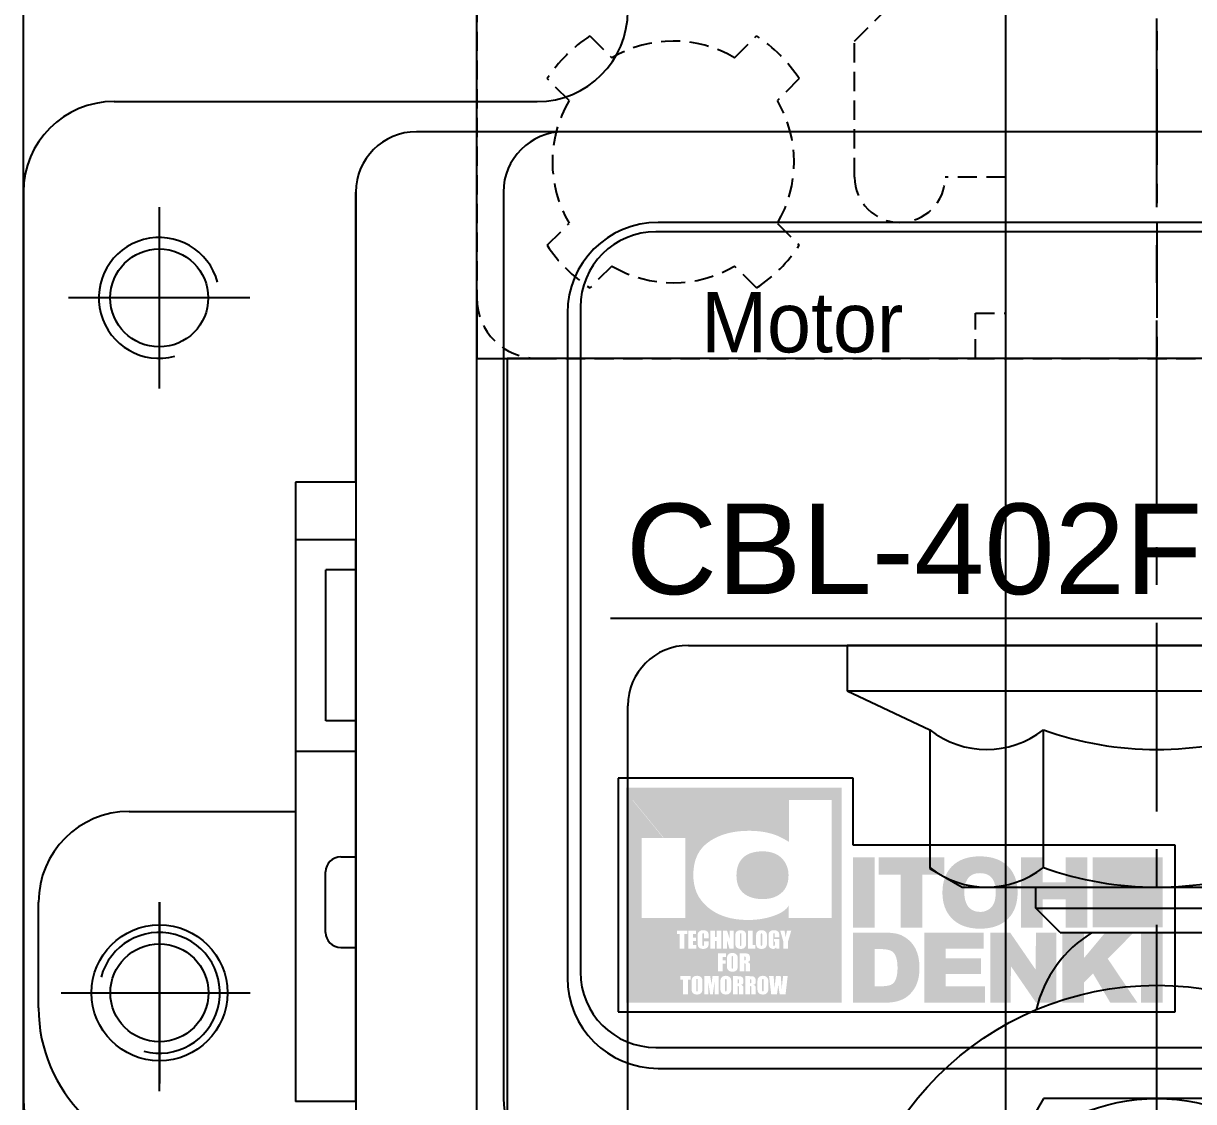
# Model space of a CAD drawing. Header units: inches. Extents: x 0 to 77285, y -118 to 40065.
# Drawn here: x 21055.85 to 21094.57, y 5567.28 to 5602.97 of the extents above; entities that cross this region are included whole.
import ezdxf
from ezdxf.enums import TextEntityAlignment as Align

# ---------------------------------------------------------------- set-up
doc = ezdxf.new("R2010")
doc.units = ezdxf.units.IN
doc.header["$LTSCALE"] = 5
doc.header["$MEASUREMENT"] = 0
doc.linetypes.add('CENTER', pattern=[2, 1.25, -0.25, 0.25, -0.25])
doc.linetypes.add('HIDDEN', pattern=[0.375, 0.25, -0.125])
for name, color, linetype in [('11', 1, 'CENTER'), ('22', 2, 'HIDDEN'), ('44', 4, 'Continuous'), ('99', 181, 'Continuous'), ('A', 8, 'Continuous'), ('T', 3, 'Continuous'), ('Y', 60, 'Continuous')]:
    doc.layers.add(name, color=color, linetype=linetype)
doc.styles.add('SCI', font='')
doc.styles.get('SCI').set_extended_font_data('Gulim')

# ---------------------------------------------------------------- blocks, each defined once
blk = doc.blocks.new('A$C0f4c9c03')
at = {"layer": 'A'}
blk.add_line((3367, -2000), (3367, 0), dxfattribs=at)
blk = doc.blocks.new('A$C9c3b0687E')
h = blk.add_hatch(color=256)
edge = h.paths.add_edge_path(flags=16)
edge.add_spline(control_points=[(17.76, 6.383), (17.76, 6.383), (15.649, 6.383), (15.649, 6.383), (15.649, 6.383), (16.673, 5.127), (16.673, 5.127), (16.673, 5.127), (17.76, 6.383), (17.76, 6.383)], knot_values=[0, 0, 0, 0, 1, 1, 1, 2, 2, 2, 3, 3, 3, 3], degree=3, periodic=0)
edge = h.paths.add_edge_path(flags=16)
edge.add_spline(control_points=[(22.247, 2.476), (22.247, 2.476), (22.247, 6.379), (22.247, 6.379), (22.247, 6.379), (20.825, 6.379), (20.825, 6.379), (20.825, 6.379), (20.825, 4.998), (20.825, 4.998), (20.652, 5.102), (20.498, 5.184), (20.344, 5.238), (20.103, 5.32), (19.821, 5.363), (19.504, 5.363), (18.998, 5.363), (18.578, 5.254), (18.243, 5.042), (17.832, 4.786), (17.664, 4.398), (17.664, 3.902), (17.664, 3.466), (17.806, 3.119), (18.141, 2.835), (18.475, 2.552), (18.921, 2.411), (19.469, 2.411), (19.821, 2.411), (20.138, 2.47), (20.421, 2.585), (20.592, 2.656), (20.755, 2.759), (20.82, 2.89), (20.82, 2.89), (20.82, 2.476), (20.82, 2.476), (20.82, 2.476), (22.247, 2.476), (22.247, 2.476)], knot_values=[0, 0, 0, 0, 1, 1, 1, 2, 2, 2, 3, 3, 3, 4, 4, 4, 5, 5, 5, 6, 6, 6, 7, 7, 7, 8, 8, 8, 9, 9, 9, 10, 10, 10, 11, 11, 11, 12, 12, 12, 13, 13, 13, 13], degree=3, periodic=0)
edge = h.paths.add_edge_path(flags=16)
edge.add_spline(control_points=[(20.592, 4.454), (20.438, 4.606), (20.232, 4.682), (19.958, 4.682), (19.666, 4.682), (19.452, 4.611), (19.306, 4.47), (19.161, 4.323), (19.092, 4.127), (19.092, 3.882), (19.092, 3.566), (19.212, 3.342), (19.443, 3.217), (19.589, 3.141), (19.761, 3.103), (19.958, 3.103), (20.164, 3.103), (20.344, 3.146), (20.489, 3.239), (20.704, 3.375), (20.815, 3.593), (20.815, 3.892), (20.815, 4.116), (20.738, 4.301), (20.592, 4.454)], knot_values=[0, 0, 0, 0, 1, 1, 1, 2, 2, 2, 3, 3, 3, 4, 4, 4, 5, 5, 5, 6, 6, 6, 7, 7, 7, 8, 8, 8, 8], degree=3, periodic=0)
edge = h.paths.add_edge_path(flags=16)
edge.add_spline(control_points=[(15.957, 2.474), (15.957, 2.474), (17.397, 2.474), (17.397, 2.474), (17.397, 2.474), (17.397, 5.12), (17.397, 5.12), (17.397, 5.12), (15.957, 5.12), (15.957, 5.12), (15.957, 5.12), (15.957, 2.474), (15.957, 2.474)], knot_values=[0, 0, 0, 0, 1, 1, 1, 2, 2, 2, 3, 3, 3, 4, 4, 4, 4], degree=3, periodic=0)
edge = h.paths.add_edge_path(flags=16)
edge.add_spline(control_points=[(20.635, 0.552), (20.616, 0.414), (20.602, 0.272), (20.592, 0.127), (20.592, 0.127), (20.574, 0.355), (20.574, 0.355), (20.564, 0.468), (20.559, 0.534), (20.558, 0.552), (20.558, 0.552), (20.397, 0.552), (20.397, 0.552), (20.375, 0.383), (20.36, 0.246), (20.354, 0.142), (20.354, 0.142), (20.338, 0.344), (20.338, 0.344), (20.338, 0.344), (20.322, 0.552), (20.322, 0.552), (20.322, 0.552), (20.171, 0.552), (20.171, 0.552), (20.171, 0.552), (20.241, -0.045), (20.241, -0.045), (20.241, -0.045), (20.433, -0.045), (20.433, -0.045), (20.455, 0.114), (20.47, 0.218), (20.477, 0.269), (20.491, 0.151), (20.506, 0.047), (20.524, -0.045), (20.524, -0.045), (20.717, -0.045), (20.717, -0.045), (20.717, -0.045), (20.786, 0.552), (20.786, 0.552), (20.786, 0.552), (20.635, 0.552), (20.635, 0.552)], knot_values=[0, 0, 0, 0, 1, 1, 1, 2, 2, 2, 3, 3, 3, 4, 4, 4, 5, 5, 5, 6, 6, 6, 7, 7, 7, 8, 8, 8, 9, 9, 9, 10, 10, 10, 11, 11, 11, 12, 12, 12, 13, 13, 13, 14, 14, 14, 15, 15, 15, 15], degree=3, periodic=0)
edge = h.paths.add_edge_path(flags=16)
edge.add_spline(control_points=[(20.145, 0.304), (20.145, 0.366), (20.144, 0.409), (20.141, 0.433), (20.138, 0.458), (20.129, 0.481), (20.113, 0.501), (20.098, 0.522), (20.077, 0.538), (20.052, 0.548), (20.026, 0.559), (19.997, 0.564), (19.965, 0.564), (19.932, 0.564), (19.902, 0.559), (19.877, 0.548), (19.851, 0.536), (19.831, 0.521), (19.816, 0.5), (19.802, 0.479), (19.793, 0.457), (19.79, 0.432), (19.787, 0.407), (19.786, 0.364), (19.786, 0.304), (19.786, 0.304), (19.786, 0.203), (19.786, 0.203), (19.786, 0.141), (19.787, 0.098), (19.79, 0.074), (19.793, 0.049), (19.802, 0.026), (19.818, 0.006), (19.833, -0.015), (19.854, -0.031), (19.879, -0.041), (19.905, -0.052), (19.933, -0.057), (19.965, -0.057), (19.999, -0.057), (20.029, -0.052), (20.054, -0.041), (20.079, -0.029), (20.099, -0.014), (20.114, 0.007), (20.129, 0.028), (20.138, 0.05), (20.141, 0.075), (20.144, 0.1), (20.145, 0.143), (20.145, 0.203), (20.145, 0.203), (20.145, 0.304), (20.145, 0.304)], knot_values=[0, 0, 0, 0, 1, 1, 1, 2, 2, 2, 3, 3, 3, 4, 4, 4, 5, 5, 5, 6, 6, 6, 7, 7, 7, 8, 8, 8, 9, 9, 9, 10, 10, 10, 11, 11, 11, 12, 12, 12, 13, 13, 13, 14, 14, 14, 15, 15, 15, 16, 16, 16, 17, 17, 17, 18, 18, 18, 18], degree=3, periodic=0)
edge = h.paths.add_edge_path(flags=16)
edge.add_spline(control_points=[(19.99, 0.398), (19.99, 0.426), (19.988, 0.444), (19.985, 0.452), (19.982, 0.459), (19.976, 0.463), (19.966, 0.463), (19.958, 0.463), (19.952, 0.46), (19.947, 0.454), (19.943, 0.448), (19.941, 0.429), (19.941, 0.398), (19.941, 0.398), (19.941, 0.12), (19.941, 0.12), (19.941, 0.085), (19.942, 0.064), (19.945, 0.056), (19.948, 0.048), (19.955, 0.044), (19.965, 0.044), (19.976, 0.044), (19.982, 0.048), (19.986, 0.058), (19.988, 0.067), (19.99, 0.089), (19.99, 0.124), (19.99, 0.124), (19.99, 0.398), (19.99, 0.398)], knot_values=[0, 0, 0, 0, 1, 1, 1, 2, 2, 2, 3, 3, 3, 4, 4, 4, 5, 5, 5, 6, 6, 6, 7, 7, 7, 8, 8, 8, 9, 9, 9, 10, 10, 10, 10], degree=3, periodic=0)
edge = h.paths.add_edge_path(flags=16)
edge.add_spline(control_points=[(19.385, -0.045), (19.385, -0.045), (19.54, -0.045), (19.54, -0.045), (19.54, -0.045), (19.54, 0.224), (19.54, 0.224), (19.561, 0.224), (19.574, 0.22), (19.579, 0.212), (19.584, 0.205), (19.586, 0.185), (19.586, 0.153), (19.586, 0.153), (19.586, -0.045), (19.586, -0.045), (19.586, -0.045), (19.731, -0.045), (19.731, -0.045), (19.731, -0.045), (19.731, 0.112), (19.731, 0.112), (19.731, 0.16), (19.729, 0.19), (19.727, 0.2), (19.724, 0.211), (19.717, 0.223), (19.707, 0.235), (19.696, 0.248), (19.676, 0.258), (19.645, 0.266), (19.679, 0.269), (19.702, 0.279), (19.713, 0.295), (19.725, 0.311), (19.731, 0.342), (19.731, 0.388), (19.731, 0.439), (19.722, 0.477), (19.706, 0.5), (19.69, 0.523), (19.669, 0.538), (19.643, 0.543), (19.617, 0.549), (19.567, 0.552), (19.494, 0.552), (19.494, 0.552), (19.385, 0.552), (19.385, 0.552), (19.385, 0.552), (19.385, -0.045), (19.385, -0.045)], knot_values=[0, 0, 0, 0, 1, 1, 1, 2, 2, 2, 3, 3, 3, 4, 4, 4, 5, 5, 5, 6, 6, 6, 7, 7, 7, 8, 8, 8, 9, 9, 9, 10, 10, 10, 11, 11, 11, 12, 12, 12, 13, 13, 13, 14, 14, 14, 15, 15, 15, 16, 16, 16, 17, 17, 17, 17], degree=3, periodic=0)
edge = h.paths.add_edge_path()
edge.add_spline(control_points=[(19.576, 0.441), (19.583, 0.435), (19.586, 0.422), (19.586, 0.403), (19.586, 0.403), (19.586, 0.37), (19.586, 0.37), (19.586, 0.344), (19.583, 0.328), (19.576, 0.323), (19.569, 0.319), (19.557, 0.316), (19.54, 0.316), (19.54, 0.316), (19.54, 0.45), (19.54, 0.45), (19.557, 0.45), (19.57, 0.447), (19.576, 0.441)], knot_values=[0, 0, 0, 0, 1, 1, 1, 2, 2, 2, 3, 3, 3, 4, 4, 4, 5, 5, 5, 6, 6, 6, 6], degree=3, periodic=0)
edge = h.paths.add_edge_path(flags=16)
edge.add_spline(control_points=[(18.978, -0.045), (18.978, -0.045), (19.133, -0.045), (19.133, -0.045), (19.133, -0.045), (19.133, 0.224), (19.133, 0.224), (19.154, 0.224), (19.167, 0.22), (19.172, 0.212), (19.177, 0.205), (19.18, 0.185), (19.18, 0.153), (19.18, 0.153), (19.18, -0.045), (19.18, -0.045), (19.18, -0.045), (19.324, -0.045), (19.324, -0.045), (19.324, -0.045), (19.324, 0.112), (19.324, 0.112), (19.324, 0.16), (19.323, 0.19), (19.32, 0.2), (19.318, 0.211), (19.311, 0.223), (19.3, 0.235), (19.29, 0.248), (19.269, 0.258), (19.239, 0.266), (19.272, 0.269), (19.295, 0.279), (19.307, 0.295), (19.318, 0.311), (19.324, 0.342), (19.324, 0.388), (19.324, 0.439), (19.316, 0.477), (19.3, 0.5), (19.283, 0.523), (19.262, 0.538), (19.236, 0.543), (19.21, 0.549), (19.161, 0.552), (19.088, 0.552), (19.088, 0.552), (18.978, 0.552), (18.978, 0.552), (18.978, 0.552), (18.978, -0.045), (18.978, -0.045)], knot_values=[0, 0, 0, 0, 1, 1, 1, 2, 2, 2, 3, 3, 3, 4, 4, 4, 5, 5, 5, 6, 6, 6, 7, 7, 7, 8, 8, 8, 9, 9, 9, 10, 10, 10, 11, 11, 11, 12, 12, 12, 13, 13, 13, 14, 14, 14, 15, 15, 15, 16, 16, 16, 17, 17, 17, 17], degree=3, periodic=0)
edge = h.paths.add_edge_path()
edge.add_spline(control_points=[(19.17, 0.441), (19.176, 0.435), (19.18, 0.422), (19.18, 0.403), (19.18, 0.403), (19.18, 0.37), (19.18, 0.37), (19.18, 0.344), (19.176, 0.328), (19.169, 0.323), (19.162, 0.319), (19.15, 0.316), (19.133, 0.316), (19.133, 0.316), (19.133, 0.45), (19.133, 0.45), (19.151, 0.45), (19.163, 0.447), (19.17, 0.441)], knot_values=[0, 0, 0, 0, 1, 1, 1, 2, 2, 2, 3, 3, 3, 4, 4, 4, 5, 5, 5, 6, 6, 6, 6], degree=3, periodic=0)
edge = h.paths.add_edge_path(flags=16)
edge.add_spline(control_points=[(18.92, 0.304), (18.92, 0.366), (18.918, 0.409), (18.915, 0.433), (18.912, 0.458), (18.903, 0.481), (18.888, 0.501), (18.872, 0.522), (18.852, 0.538), (18.826, 0.548), (18.801, 0.559), (18.772, 0.564), (18.74, 0.564), (18.706, 0.564), (18.677, 0.559), (18.651, 0.548), (18.626, 0.536), (18.606, 0.521), (18.591, 0.5), (18.576, 0.479), (18.567, 0.457), (18.564, 0.432), (18.562, 0.407), (18.56, 0.364), (18.56, 0.304), (18.56, 0.304), (18.56, 0.203), (18.56, 0.203), (18.56, 0.141), (18.562, 0.098), (18.565, 0.074), (18.568, 0.049), (18.577, 0.026), (18.592, 0.006), (18.608, -0.015), (18.628, -0.031), (18.654, -0.041), (18.679, -0.052), (18.708, -0.057), (18.74, -0.057), (18.774, -0.057), (18.803, -0.052), (18.829, -0.041), (18.854, -0.029), (18.874, -0.014), (18.889, 0.007), (18.904, 0.028), (18.913, 0.05), (18.916, 0.075), (18.918, 0.1), (18.92, 0.143), (18.92, 0.203), (18.92, 0.203), (18.92, 0.304), (18.92, 0.304)], knot_values=[0, 0, 0, 0, 1, 1, 1, 2, 2, 2, 3, 3, 3, 4, 4, 4, 5, 5, 5, 6, 6, 6, 7, 7, 7, 8, 8, 8, 9, 9, 9, 10, 10, 10, 11, 11, 11, 12, 12, 12, 13, 13, 13, 14, 14, 14, 15, 15, 15, 16, 16, 16, 17, 17, 17, 18, 18, 18, 18], degree=3, periodic=0)
edge = h.paths.add_edge_path(flags=16)
edge.add_spline(control_points=[(18.764, 0.398), (18.764, 0.426), (18.763, 0.444), (18.76, 0.452), (18.757, 0.459), (18.75, 0.463), (18.741, 0.463), (18.733, 0.463), (18.726, 0.46), (18.722, 0.454), (18.718, 0.448), (18.716, 0.429), (18.716, 0.398), (18.716, 0.398), (18.716, 0.12), (18.716, 0.12), (18.716, 0.085), (18.717, 0.064), (18.72, 0.056), (18.723, 0.048), (18.729, 0.044), (18.74, 0.044), (18.75, 0.044), (18.757, 0.048), (18.76, 0.058), (18.763, 0.067), (18.764, 0.089), (18.764, 0.124), (18.764, 0.124), (18.764, 0.398), (18.764, 0.398)], knot_values=[0, 0, 0, 0, 1, 1, 1, 2, 2, 2, 3, 3, 3, 4, 4, 4, 5, 5, 5, 6, 6, 6, 7, 7, 7, 8, 8, 8, 9, 9, 9, 10, 10, 10, 10], degree=3, periodic=0)
edge = h.paths.add_edge_path(flags=16)
edge.add_spline(control_points=[(18.3, 0.552), (18.3, 0.552), (18.265, 0.273), (18.265, 0.273), (18.265, 0.273), (18.243, 0.425), (18.243, 0.425), (18.236, 0.473), (18.23, 0.516), (18.224, 0.552), (18.224, 0.552), (18.025, 0.552), (18.025, 0.552), (18.025, 0.552), (18.025, -0.045), (18.025, -0.045), (18.025, -0.045), (18.161, -0.045), (18.161, -0.045), (18.161, -0.045), (18.162, 0.35), (18.162, 0.35), (18.162, 0.35), (18.218, -0.045), (18.218, -0.045), (18.218, -0.045), (18.312, -0.045), (18.312, -0.045), (18.312, -0.045), (18.366, 0.358), (18.366, 0.358), (18.366, 0.358), (18.366, -0.045), (18.366, -0.045), (18.366, -0.045), (18.503, -0.045), (18.503, -0.045), (18.503, -0.045), (18.503, 0.552), (18.503, 0.552), (18.503, 0.552), (18.3, 0.552), (18.3, 0.552)], knot_values=[0, 0, 0, 0, 1, 1, 1, 2, 2, 2, 3, 3, 3, 4, 4, 4, 5, 5, 5, 6, 6, 6, 7, 7, 7, 8, 8, 8, 9, 9, 9, 10, 10, 10, 11, 11, 11, 12, 12, 12, 13, 13, 13, 14, 14, 14, 14], degree=3, periodic=0)
edge = h.paths.add_edge_path(flags=16)
edge.add_spline(control_points=[(17.966, 0.304), (17.966, 0.366), (17.965, 0.409), (17.962, 0.433), (17.959, 0.458), (17.95, 0.481), (17.934, 0.501), (17.919, 0.522), (17.898, 0.538), (17.873, 0.548), (17.847, 0.559), (17.819, 0.564), (17.787, 0.564), (17.753, 0.564), (17.723, 0.559), (17.698, 0.548), (17.673, 0.536), (17.652, 0.521), (17.638, 0.5), (17.623, 0.479), (17.614, 0.457), (17.611, 0.432), (17.608, 0.407), (17.607, 0.364), (17.607, 0.304), (17.607, 0.304), (17.607, 0.203), (17.607, 0.203), (17.607, 0.141), (17.608, 0.098), (17.611, 0.074), (17.614, 0.049), (17.623, 0.026), (17.639, 0.006), (17.654, -0.015), (17.675, -0.031), (17.7, -0.041), (17.726, -0.052), (17.755, -0.057), (17.787, -0.057), (17.82, -0.057), (17.85, -0.052), (17.875, -0.041), (17.9, -0.029), (17.921, -0.014), (17.936, 0.007), (17.95, 0.028), (17.959, 0.05), (17.962, 0.075), (17.965, 0.1), (17.966, 0.143), (17.966, 0.203), (17.966, 0.203), (17.966, 0.304), (17.966, 0.304)], knot_values=[0, 0, 0, 0, 1, 1, 1, 2, 2, 2, 3, 3, 3, 4, 4, 4, 5, 5, 5, 6, 6, 6, 7, 7, 7, 8, 8, 8, 9, 9, 9, 10, 10, 10, 11, 11, 11, 12, 12, 12, 13, 13, 13, 14, 14, 14, 15, 15, 15, 16, 16, 16, 17, 17, 17, 18, 18, 18, 18], degree=3, periodic=0)
edge = h.paths.add_edge_path(flags=16)
edge.add_spline(control_points=[(17.811, 0.398), (17.811, 0.426), (17.81, 0.444), (17.806, 0.452), (17.803, 0.459), (17.797, 0.463), (17.787, 0.463), (17.779, 0.463), (17.773, 0.46), (17.769, 0.454), (17.764, 0.448), (17.762, 0.429), (17.762, 0.398), (17.762, 0.398), (17.762, 0.12), (17.762, 0.12), (17.762, 0.085), (17.763, 0.064), (17.766, 0.056), (17.769, 0.048), (17.776, 0.044), (17.786, 0.044), (17.797, 0.044), (17.804, 0.048), (17.807, 0.058), (17.81, 0.067), (17.811, 0.089), (17.811, 0.124), (17.811, 0.124), (17.811, 0.398), (17.811, 0.398)], knot_values=[0, 0, 0, 0, 1, 1, 1, 2, 2, 2, 3, 3, 3, 4, 4, 4, 5, 5, 5, 6, 6, 6, 7, 7, 7, 8, 8, 8, 9, 9, 9, 10, 10, 10, 10], degree=3, periodic=0)
edge = h.paths.add_edge_path(flags=16)
edge.add_spline(control_points=[(17.237, 0.552), (17.237, 0.552), (17.237, 0.432), (17.237, 0.432), (17.237, 0.432), (17.328, 0.432), (17.328, 0.432), (17.328, 0.432), (17.328, -0.045), (17.328, -0.045), (17.328, -0.045), (17.484, -0.045), (17.484, -0.045), (17.484, -0.045), (17.484, 0.432), (17.484, 0.432), (17.484, 0.432), (17.576, 0.432), (17.576, 0.432), (17.576, 0.432), (17.576, 0.552), (17.576, 0.552), (17.576, 0.552), (17.237, 0.552), (17.237, 0.552)], knot_values=[0, 0, 0, 0, 1, 1, 1, 2, 2, 2, 3, 3, 3, 4, 4, 4, 5, 5, 5, 6, 6, 6, 7, 7, 7, 8, 8, 8, 8], degree=3, periodic=0)
edge = h.paths.add_edge_path(flags=16)
edge.add_spline(control_points=[(19.194, 0.71), (19.194, 0.71), (19.35, 0.71), (19.35, 0.71), (19.35, 0.71), (19.35, 0.978), (19.35, 0.978), (19.371, 0.978), (19.384, 0.974), (19.389, 0.967), (19.394, 0.959), (19.396, 0.94), (19.396, 0.908), (19.396, 0.908), (19.396, 0.71), (19.396, 0.71), (19.396, 0.71), (19.54, 0.71), (19.54, 0.71), (19.54, 0.71), (19.54, 0.867), (19.54, 0.867), (19.54, 0.915), (19.539, 0.944), (19.537, 0.955), (19.534, 0.966), (19.527, 0.977), (19.517, 0.99), (19.506, 1.003), (19.486, 1.013), (19.455, 1.021), (19.489, 1.024), (19.511, 1.033), (19.523, 1.049), (19.535, 1.065), (19.54, 1.097), (19.54, 1.143), (19.54, 1.194), (19.532, 1.231), (19.516, 1.255), (19.5, 1.278), (19.478, 1.292), (19.453, 1.298), (19.427, 1.304), (19.377, 1.307), (19.304, 1.307), (19.304, 1.307), (19.194, 1.307), (19.194, 1.307), (19.194, 1.307), (19.194, 0.71), (19.194, 0.71)], knot_values=[0, 0, 0, 0, 1, 1, 1, 2, 2, 2, 3, 3, 3, 4, 4, 4, 5, 5, 5, 6, 6, 6, 7, 7, 7, 8, 8, 8, 9, 9, 9, 10, 10, 10, 11, 11, 11, 12, 12, 12, 13, 13, 13, 14, 14, 14, 15, 15, 15, 16, 16, 16, 17, 17, 17, 17], degree=3, periodic=0)
edge = h.paths.add_edge_path(flags=16)
edge.add_spline(control_points=[(19.35, 1.204), (19.35, 1.204), (19.35, 1.071), (19.35, 1.071), (19.367, 1.071), (19.379, 1.073), (19.386, 1.078), (19.393, 1.083), (19.396, 1.099), (19.396, 1.125), (19.396, 1.125), (19.396, 1.158), (19.396, 1.158), (19.396, 1.177), (19.393, 1.19), (19.386, 1.195), (19.379, 1.201), (19.367, 1.204), (19.35, 1.204)], knot_values=[0, 0, 0, 0, 1, 1, 1, 2, 2, 2, 3, 3, 3, 4, 4, 4, 5, 5, 5, 6, 6, 6, 6], degree=3, periodic=0)
edge = h.paths.add_edge_path(flags=16)
edge.add_spline(control_points=[(19.136, 1.059), (19.136, 1.121), (19.135, 1.164), (19.132, 1.188), (19.129, 1.213), (19.119, 1.235), (19.104, 1.256), (19.088, 1.277), (19.068, 1.293), (19.043, 1.303), (19.017, 1.314), (18.988, 1.319), (18.956, 1.319), (18.923, 1.319), (18.893, 1.313), (18.868, 1.302), (18.842, 1.291), (18.822, 1.275), (18.807, 1.255), (18.792, 1.234), (18.784, 1.211), (18.781, 1.187), (18.778, 1.162), (18.777, 1.119), (18.777, 1.059), (18.777, 1.059), (18.777, 0.957), (18.777, 0.957), (18.777, 0.896), (18.778, 0.853), (18.781, 0.828), (18.784, 0.804), (18.793, 0.781), (18.809, 0.76), (18.824, 0.739), (18.845, 0.724), (18.87, 0.713), (18.896, 0.703), (18.924, 0.698), (18.956, 0.698), (18.99, 0.698), (19.02, 0.703), (19.045, 0.714), (19.07, 0.725), (19.09, 0.741), (19.105, 0.762), (19.12, 0.782), (19.129, 0.805), (19.132, 0.83), (19.135, 0.855), (19.136, 0.897), (19.136, 0.957), (19.136, 0.957), (19.136, 1.059), (19.136, 1.059)], knot_values=[0, 0, 0, 0, 1, 1, 1, 2, 2, 2, 3, 3, 3, 4, 4, 4, 5, 5, 5, 6, 6, 6, 7, 7, 7, 8, 8, 8, 9, 9, 9, 10, 10, 10, 11, 11, 11, 12, 12, 12, 13, 13, 13, 14, 14, 14, 15, 15, 15, 16, 16, 16, 17, 17, 17, 18, 18, 18, 18], degree=3, periodic=0)
edge = h.paths.add_edge_path(flags=16)
edge.add_spline(control_points=[(18.981, 1.153), (18.981, 1.181), (18.979, 1.199), (18.976, 1.206), (18.973, 1.214), (18.967, 1.218), (18.957, 1.218), (18.949, 1.218), (18.943, 1.215), (18.938, 1.209), (18.934, 1.202), (18.932, 1.184), (18.932, 1.153), (18.932, 1.153), (18.932, 0.875), (18.932, 0.875), (18.932, 0.84), (18.933, 0.819), (18.936, 0.811), (18.939, 0.803), (18.946, 0.799), (18.956, 0.799), (18.967, 0.799), (18.973, 0.803), (18.976, 0.813), (18.979, 0.822), (18.981, 0.844), (18.981, 0.879), (18.981, 0.879), (18.981, 1.153), (18.981, 1.153)], knot_values=[0, 0, 0, 0, 1, 1, 1, 2, 2, 2, 3, 3, 3, 4, 4, 4, 5, 5, 5, 6, 6, 6, 7, 7, 7, 8, 8, 8, 9, 9, 9, 10, 10, 10, 10], degree=3, periodic=0)
edge = h.paths.add_edge_path(flags=16)
edge.add_spline(control_points=[(18.482, 0.71), (18.482, 0.71), (18.637, 0.71), (18.637, 0.71), (18.637, 0.71), (18.637, 0.961), (18.637, 0.961), (18.637, 0.961), (18.731, 0.961), (18.731, 0.961), (18.731, 0.961), (18.731, 1.074), (18.731, 1.074), (18.731, 1.074), (18.637, 1.074), (18.637, 1.074), (18.637, 1.074), (18.637, 1.187), (18.637, 1.187), (18.637, 1.187), (18.743, 1.187), (18.743, 1.187), (18.743, 1.187), (18.743, 1.307), (18.743, 1.307), (18.743, 1.307), (18.482, 1.307), (18.482, 1.307), (18.482, 1.307), (18.482, 0.71), (18.482, 0.71)], knot_values=[0, 0, 0, 0, 1, 1, 1, 2, 2, 2, 3, 3, 3, 4, 4, 4, 5, 5, 5, 6, 6, 6, 7, 7, 7, 8, 8, 8, 9, 9, 9, 10, 10, 10, 10], degree=3, periodic=0)
edge = h.paths.add_edge_path(flags=16)
edge.add_spline(control_points=[(20.763, 2.061), (20.743, 1.967), (20.729, 1.889), (20.72, 1.825), (20.716, 1.866), (20.704, 1.944), (20.682, 2.061), (20.682, 2.061), (20.539, 2.061), (20.539, 2.061), (20.539, 2.061), (20.648, 1.681), (20.648, 1.681), (20.648, 1.681), (20.648, 1.465), (20.648, 1.465), (20.648, 1.465), (20.793, 1.465), (20.793, 1.465), (20.793, 1.465), (20.793, 1.681), (20.793, 1.681), (20.793, 1.681), (20.906, 2.061), (20.906, 2.061), (20.906, 2.061), (20.763, 2.061), (20.763, 2.061)], knot_values=[0, 0, 0, 0, 1, 1, 1, 2, 2, 2, 3, 3, 3, 4, 4, 4, 5, 5, 5, 6, 6, 6, 7, 7, 7, 8, 8, 8, 9, 9, 9, 9], degree=3, periodic=0)
edge = h.paths.add_edge_path(flags=16)
edge.add_spline(control_points=[(20.514, 1.868), (20.514, 1.917), (20.509, 1.954), (20.5, 1.979), (20.491, 2.005), (20.472, 2.027), (20.442, 2.046), (20.412, 2.064), (20.374, 2.074), (20.328, 2.074), (20.282, 2.074), (20.244, 2.063), (20.215, 2.041), (20.186, 2.02), (20.168, 1.996), (20.162, 1.97), (20.156, 1.945), (20.153, 1.903), (20.153, 1.846), (20.153, 1.846), (20.153, 1.669), (20.153, 1.669), (20.153, 1.628), (20.155, 1.598), (20.158, 1.577), (20.16, 1.557), (20.168, 1.537), (20.18, 1.518), (20.191, 1.5), (20.209, 1.484), (20.231, 1.471), (20.254, 1.459), (20.279, 1.453), (20.305, 1.453), (20.327, 1.453), (20.346, 1.457), (20.362, 1.466), (20.378, 1.475), (20.391, 1.489), (20.402, 1.508), (20.402, 1.508), (20.416, 1.465), (20.416, 1.465), (20.416, 1.465), (20.514, 1.465), (20.514, 1.465), (20.514, 1.465), (20.514, 1.785), (20.514, 1.785), (20.514, 1.785), (20.333, 1.785), (20.333, 1.785), (20.333, 1.785), (20.333, 1.694), (20.333, 1.694), (20.333, 1.694), (20.363, 1.694), (20.363, 1.694), (20.363, 1.694), (20.363, 1.623), (20.363, 1.623), (20.363, 1.596), (20.361, 1.577), (20.357, 1.568), (20.353, 1.558), (20.345, 1.553), (20.334, 1.553), (20.324, 1.553), (20.317, 1.558), (20.313, 1.566), (20.31, 1.575), (20.308, 1.592), (20.308, 1.619), (20.308, 1.619), (20.308, 1.905), (20.308, 1.905), (20.308, 1.935), (20.31, 1.954), (20.314, 1.962), (20.317, 1.969), (20.324, 1.973), (20.333, 1.973), (20.344, 1.973), (20.351, 1.969), (20.354, 1.96), (20.357, 1.951), (20.359, 1.93), (20.359, 1.896), (20.359, 1.896), (20.359, 1.842), (20.359, 1.842), (20.359, 1.842), (20.514, 1.842), (20.514, 1.842), (20.514, 1.842), (20.514, 1.868), (20.514, 1.868)], knot_values=[0, 0, 0, 0, 1, 1, 1, 2, 2, 2, 3, 3, 3, 4, 4, 4, 5, 5, 5, 6, 6, 6, 7, 7, 7, 8, 8, 8, 9, 9, 9, 10, 10, 10, 11, 11, 11, 12, 12, 12, 13, 13, 13, 14, 14, 14, 15, 15, 15, 16, 16, 16, 17, 17, 17, 18, 18, 18, 19, 19, 19, 20, 20, 20, 21, 21, 21, 22, 22, 22, 23, 23, 23, 24, 24, 24, 25, 25, 25, 26, 26, 26, 27, 27, 27, 28, 28, 28, 29, 29, 29, 30, 30, 30, 31, 31, 31, 32, 32, 32, 32], degree=3, periodic=0)
edge = h.paths.add_edge_path(flags=16)
edge.add_spline(control_points=[(20.1, 1.814), (20.1, 1.875), (20.099, 1.918), (20.096, 1.943), (20.093, 1.967), (20.084, 1.99), (20.068, 2.011), (20.053, 2.032), (20.032, 2.048), (20.007, 2.058), (19.981, 2.068), (19.952, 2.074), (19.92, 2.074), (19.887, 2.074), (19.857, 2.068), (19.832, 2.057), (19.806, 2.046), (19.786, 2.03), (19.771, 2.01), (19.757, 1.989), (19.748, 1.966), (19.745, 1.941), (19.742, 1.916), (19.741, 1.874), (19.741, 1.814), (19.741, 1.814), (19.741, 1.712), (19.741, 1.712), (19.741, 1.651), (19.742, 1.608), (19.745, 1.583), (19.748, 1.559), (19.757, 1.536), (19.773, 1.515), (19.788, 1.494), (19.809, 1.479), (19.834, 1.468), (19.86, 1.458), (19.888, 1.453), (19.92, 1.453), (19.954, 1.453), (19.984, 1.458), (20.009, 1.469), (20.034, 1.48), (20.054, 1.496), (20.069, 1.517), (20.084, 1.537), (20.093, 1.56), (20.096, 1.585), (20.099, 1.61), (20.1, 1.652), (20.1, 1.712), (20.1, 1.712), (20.1, 1.814), (20.1, 1.814)], knot_values=[0, 0, 0, 0, 1, 1, 1, 2, 2, 2, 3, 3, 3, 4, 4, 4, 5, 5, 5, 6, 6, 6, 7, 7, 7, 8, 8, 8, 9, 9, 9, 10, 10, 10, 11, 11, 11, 12, 12, 12, 13, 13, 13, 14, 14, 14, 15, 15, 15, 16, 16, 16, 17, 17, 17, 18, 18, 18, 18], degree=3, periodic=0)
edge = h.paths.add_edge_path(flags=16)
edge.add_spline(control_points=[(19.945, 1.908), (19.945, 1.936), (19.943, 1.953), (19.94, 1.961), (19.937, 1.969), (19.931, 1.973), (19.921, 1.973), (19.913, 1.973), (19.907, 1.97), (19.902, 1.963), (19.898, 1.957), (19.896, 1.939), (19.896, 1.908), (19.896, 1.908), (19.896, 1.63), (19.896, 1.63), (19.896, 1.595), (19.897, 1.574), (19.9, 1.565), (19.903, 1.557), (19.91, 1.553), (19.92, 1.553), (19.931, 1.553), (19.938, 1.558), (19.94, 1.567), (19.943, 1.577), (19.945, 1.599), (19.945, 1.634), (19.945, 1.634), (19.945, 1.908), (19.945, 1.908)], knot_values=[0, 0, 0, 0, 1, 1, 1, 2, 2, 2, 3, 3, 3, 4, 4, 4, 5, 5, 5, 6, 6, 6, 7, 7, 7, 8, 8, 8, 9, 9, 9, 10, 10, 10, 10], degree=3, periodic=0)
edge = h.paths.add_edge_path(flags=16)
edge.add_spline(control_points=[(19.47, 2.061), (19.47, 2.061), (19.47, 1.465), (19.47, 1.465), (19.47, 1.465), (19.72, 1.465), (19.72, 1.465), (19.72, 1.465), (19.72, 1.585), (19.72, 1.585), (19.72, 1.585), (19.626, 1.585), (19.626, 1.585), (19.626, 1.585), (19.626, 2.061), (19.626, 2.061), (19.626, 2.061), (19.47, 2.061), (19.47, 2.061)], knot_values=[0, 0, 0, 0, 1, 1, 1, 2, 2, 2, 3, 3, 3, 4, 4, 4, 5, 5, 5, 6, 6, 6, 6], degree=3, periodic=0)
edge = h.paths.add_edge_path(flags=16)
edge.add_spline(control_points=[(19.412, 1.814), (19.412, 1.875), (19.411, 1.918), (19.408, 1.943), (19.405, 1.967), (19.396, 1.99), (19.38, 2.011), (19.365, 2.032), (19.344, 2.048), (19.319, 2.058), (19.293, 2.068), (19.264, 2.074), (19.232, 2.074), (19.199, 2.074), (19.169, 2.068), (19.144, 2.057), (19.118, 2.046), (19.098, 2.03), (19.083, 2.01), (19.069, 1.989), (19.06, 1.966), (19.057, 1.941), (19.054, 1.916), (19.053, 1.874), (19.053, 1.814), (19.053, 1.814), (19.053, 1.712), (19.053, 1.712), (19.053, 1.651), (19.054, 1.608), (19.057, 1.583), (19.06, 1.559), (19.069, 1.536), (19.085, 1.515), (19.1, 1.494), (19.121, 1.479), (19.146, 1.468), (19.172, 1.458), (19.2, 1.453), (19.232, 1.453), (19.266, 1.453), (19.296, 1.458), (19.321, 1.469), (19.346, 1.48), (19.366, 1.496), (19.381, 1.517), (19.396, 1.537), (19.405, 1.56), (19.408, 1.585), (19.411, 1.61), (19.412, 1.652), (19.412, 1.712), (19.412, 1.712), (19.412, 1.814), (19.412, 1.814)], knot_values=[0, 0, 0, 0, 1, 1, 1, 2, 2, 2, 3, 3, 3, 4, 4, 4, 5, 5, 5, 6, 6, 6, 7, 7, 7, 8, 8, 8, 9, 9, 9, 10, 10, 10, 11, 11, 11, 12, 12, 12, 13, 13, 13, 14, 14, 14, 15, 15, 15, 16, 16, 16, 17, 17, 17, 18, 18, 18, 18], degree=3, periodic=0)
edge = h.paths.add_edge_path(flags=16)
edge.add_spline(control_points=[(19.257, 1.908), (19.257, 1.936), (19.255, 1.953), (19.252, 1.961), (19.249, 1.969), (19.243, 1.973), (19.233, 1.973), (19.225, 1.973), (19.219, 1.97), (19.214, 1.963), (19.21, 1.957), (19.208, 1.939), (19.208, 1.908), (19.208, 1.908), (19.208, 1.63), (19.208, 1.63), (19.208, 1.595), (19.209, 1.574), (19.212, 1.565), (19.215, 1.557), (19.222, 1.553), (19.232, 1.553), (19.243, 1.553), (19.249, 1.558), (19.252, 1.567), (19.255, 1.577), (19.257, 1.599), (19.257, 1.634), (19.257, 1.634), (19.257, 1.908), (19.257, 1.908)], knot_values=[0, 0, 0, 0, 1, 1, 1, 2, 2, 2, 3, 3, 3, 4, 4, 4, 5, 5, 5, 6, 6, 6, 7, 7, 7, 8, 8, 8, 9, 9, 9, 10, 10, 10, 10], degree=3, periodic=0)
edge = h.paths.add_edge_path(flags=16)
edge.add_spline(control_points=[(18.866, 2.061), (18.866, 2.061), (18.866, 1.793), (18.866, 1.793), (18.866, 1.793), (18.779, 2.061), (18.779, 2.061), (18.779, 2.061), (18.649, 2.061), (18.649, 2.061), (18.649, 2.061), (18.649, 1.465), (18.649, 1.465), (18.649, 1.465), (18.779, 1.465), (18.779, 1.465), (18.779, 1.465), (18.779, 1.736), (18.779, 1.736), (18.779, 1.736), (18.859, 1.465), (18.859, 1.465), (18.859, 1.465), (18.995, 1.465), (18.995, 1.465), (18.995, 1.465), (18.995, 2.061), (18.995, 2.061), (18.995, 2.061), (18.866, 2.061), (18.866, 2.061)], knot_values=[0, 0, 0, 0, 1, 1, 1, 2, 2, 2, 3, 3, 3, 4, 4, 4, 5, 5, 5, 6, 6, 6, 7, 7, 7, 8, 8, 8, 9, 9, 9, 10, 10, 10, 10], degree=3, periodic=0)
edge = h.paths.add_edge_path(flags=16)
edge.add_spline(control_points=[(18.432, 2.061), (18.432, 2.061), (18.432, 1.848), (18.432, 1.848), (18.432, 1.848), (18.386, 1.848), (18.386, 1.848), (18.386, 1.848), (18.386, 2.061), (18.386, 2.061), (18.386, 2.061), (18.23, 2.061), (18.23, 2.061), (18.23, 2.061), (18.23, 1.465), (18.23, 1.465), (18.23, 1.465), (18.386, 1.465), (18.386, 1.465), (18.386, 1.465), (18.386, 1.715), (18.386, 1.715), (18.386, 1.715), (18.432, 1.715), (18.432, 1.715), (18.432, 1.715), (18.432, 1.465), (18.432, 1.465), (18.432, 1.465), (18.587, 1.465), (18.587, 1.465), (18.587, 1.465), (18.587, 2.061), (18.587, 2.061), (18.587, 2.061), (18.432, 2.061), (18.432, 2.061)], knot_values=[0, 0, 0, 0, 1, 1, 1, 2, 2, 2, 3, 3, 3, 4, 4, 4, 5, 5, 5, 6, 6, 6, 7, 7, 7, 8, 8, 8, 9, 9, 9, 10, 10, 10, 11, 11, 11, 12, 12, 12, 12], degree=3, periodic=0)
edge = h.paths.add_edge_path(flags=16)
edge.add_spline(control_points=[(18.175, 1.858), (18.175, 1.914), (18.17, 1.955), (18.161, 1.981), (18.151, 2.007), (18.132, 2.029), (18.102, 2.047), (18.072, 2.065), (18.034, 2.074), (17.988, 2.074), (17.955, 2.074), (17.925, 2.068), (17.899, 2.056), (17.873, 2.045), (17.852, 2.029), (17.838, 2.01), (17.823, 1.99), (17.814, 1.969), (17.811, 1.948), (17.808, 1.926), (17.807, 1.894), (17.807, 1.851), (17.807, 1.851), (17.807, 1.677), (17.807, 1.677), (17.807, 1.618), (17.812, 1.575), (17.821, 1.545), (17.831, 1.516), (17.85, 1.494), (17.88, 1.477), (17.91, 1.461), (17.947, 1.453), (17.993, 1.453), (18.037, 1.453), (18.074, 1.462), (18.103, 1.482), (18.133, 1.501), (18.153, 1.524), (18.162, 1.55), (18.17, 1.576), (18.175, 1.619), (18.175, 1.681), (18.175, 1.681), (18.175, 1.705), (18.175, 1.705), (18.175, 1.705), (18.019, 1.705), (18.019, 1.705), (18.019, 1.705), (18.019, 1.629), (18.019, 1.629), (18.019, 1.596), (18.018, 1.576), (18.014, 1.567), (18.01, 1.558), (18.003, 1.553), (17.991, 1.553), (17.979, 1.553), (17.971, 1.558), (17.967, 1.567), (17.964, 1.575), (17.962, 1.594), (17.962, 1.623), (17.962, 1.623), (17.962, 1.9), (17.962, 1.9), (17.962, 1.93), (17.964, 1.95), (17.967, 1.959), (17.971, 1.968), (17.979, 1.973), (17.992, 1.973), (18.004, 1.973), (18.011, 1.969), (18.014, 1.962), (18.018, 1.954), (18.019, 1.935), (18.019, 1.905), (18.019, 1.905), (18.019, 1.801), (18.019, 1.801), (18.019, 1.801), (18.175, 1.801), (18.175, 1.801), (18.175, 1.801), (18.175, 1.858), (18.175, 1.858)], knot_values=[0, 0, 0, 0, 1, 1, 1, 2, 2, 2, 3, 3, 3, 4, 4, 4, 5, 5, 5, 6, 6, 6, 7, 7, 7, 8, 8, 8, 9, 9, 9, 10, 10, 10, 11, 11, 11, 12, 12, 12, 13, 13, 13, 14, 14, 14, 15, 15, 15, 16, 16, 16, 17, 17, 17, 18, 18, 18, 19, 19, 19, 20, 20, 20, 21, 21, 21, 22, 22, 22, 23, 23, 23, 24, 24, 24, 25, 25, 25, 26, 26, 26, 27, 27, 27, 28, 28, 28, 29, 29, 29, 29], degree=3, periodic=0)
edge = h.paths.add_edge_path(flags=16)
edge.add_spline(control_points=[(17.499, 1.465), (17.499, 1.465), (17.767, 1.465), (17.767, 1.465), (17.767, 1.465), (17.767, 1.585), (17.767, 1.585), (17.767, 1.585), (17.654, 1.585), (17.654, 1.585), (17.654, 1.585), (17.654, 1.715), (17.654, 1.715), (17.654, 1.715), (17.751, 1.715), (17.751, 1.715), (17.751, 1.715), (17.751, 1.828), (17.751, 1.828), (17.751, 1.828), (17.654, 1.828), (17.654, 1.828), (17.654, 1.828), (17.654, 1.942), (17.654, 1.942), (17.654, 1.942), (17.757, 1.942), (17.757, 1.942), (17.757, 1.942), (17.757, 2.061), (17.757, 2.061), (17.757, 2.061), (17.499, 2.061), (17.499, 2.061), (17.499, 2.061), (17.499, 1.465), (17.499, 1.465)], knot_values=[0, 0, 0, 0, 1, 1, 1, 2, 2, 2, 3, 3, 3, 4, 4, 4, 5, 5, 5, 6, 6, 6, 7, 7, 7, 8, 8, 8, 9, 9, 9, 10, 10, 10, 11, 11, 11, 12, 12, 12, 12], degree=3, periodic=0)
edge = h.paths.add_edge_path(flags=16)
edge.add_spline(control_points=[(17.124, 2.061), (17.124, 2.061), (17.124, 1.942), (17.124, 1.942), (17.124, 1.942), (17.215, 1.942), (17.215, 1.942), (17.215, 1.942), (17.215, 1.465), (17.215, 1.465), (17.215, 1.465), (17.37, 1.465), (17.37, 1.465), (17.37, 1.465), (17.37, 1.942), (17.37, 1.942), (17.37, 1.942), (17.463, 1.942), (17.463, 1.942), (17.463, 1.942), (17.463, 2.061), (17.463, 2.061), (17.463, 2.061), (17.124, 2.061), (17.124, 2.061)], knot_values=[0, 0, 0, 0, 1, 1, 1, 2, 2, 2, 3, 3, 3, 4, 4, 4, 5, 5, 5, 6, 6, 6, 7, 7, 7, 8, 8, 8, 8], degree=3, periodic=0)
edge = h.paths.add_edge_path()
edge.add_spline(control_points=[(22.569, 6.788), (22.569, 6.788), (22.569, -0.322), (22.569, -0.322), (22.569, -0.322), (15.433, -0.322), (15.433, -0.322), (15.433, -0.322), (15.433, 6.788), (15.433, 6.788), (15.433, 6.788), (22.569, 6.788), (22.569, 6.788)], knot_values=[0, 0, 0, 0, 1, 1, 1, 2, 2, 2, 3, 3, 3, 4, 4, 4, 4], degree=3, periodic=0)
h = blk.add_hatch(color=256)
edge = h.paths.add_edge_path()
edge.add_spline(control_points=[(16.69, 5.121), (16.69, 5.121), (15.665, 6.377), (15.665, 6.377), (15.665, 6.377), (17.777, 6.377), (17.777, 6.377), (17.777, 6.377), (16.69, 5.121), (16.69, 5.121)], knot_values=[0, 0, 0, 0, 1, 1, 1, 2, 2, 2, 3, 3, 3, 3], degree=3, periodic=0)
for points in [[(23.666, 4.48), (22.951, 4.48), (22.951, 2.16), (23.666, 2.16)], [(33.199, 2.164), (30.881, 2.164), (30.881, 4.482), (33.199, 4.482)], [(32.48, 1.994), (32.48, -0.327), (33.194, -0.327), (33.194, 1.994)]]:
    blk.add_hatch(color=256).paths.add_polyline_path(points)
h = blk.add_hatch(color=256)
edge = h.paths.add_edge_path()
edge.add_spline(control_points=[(25.966, 4.48), (25.966, 4.48), (23.799, 4.48), (23.799, 4.48), (23.799, 4.48), (23.799, 3.914), (23.799, 3.914), (23.799, 3.914), (24.432, 3.914), (24.525, 3.914), (24.525, 3.813), (24.525, 2.16), (24.525, 2.16), (24.525, 2.16), (25.24, 2.16), (25.24, 2.16), (25.24, 2.16), (25.24, 3.813), (25.24, 3.914), (25.333, 3.914), (25.966, 3.914), (25.966, 3.914), (25.966, 3.914), (25.966, 4.48), (25.966, 4.48)], knot_values=[0, 0, 0, 0, 1, 1, 1, 2, 2, 2, 3, 3, 3, 4, 4, 4, 5, 5, 5, 6, 6, 6, 7, 7, 7, 8, 8, 8, 8], degree=3, periodic=0)
h = blk.add_hatch(color=256)
edge = h.paths.add_edge_path()
edge.add_spline(control_points=[(27.625, 3), (27.597, 2.924), (27.556, 2.86), (27.502, 2.81), (27.45, 2.761), (27.39, 2.726), (27.323, 2.704), (27.273, 2.687), (27.215, 2.679), (27.151, 2.679), (27.008, 2.679), (26.89, 2.723), (26.801, 2.809), (26.689, 2.919), (26.632, 3.091), (26.632, 3.32), (26.632, 3.487), (26.658, 3.62), (26.709, 3.718), (26.792, 3.882), (26.935, 3.961), (27.148, 3.961), (27.324, 3.961), (27.457, 3.906), (27.543, 3.799), (27.628, 3.695), (27.67, 3.537), (27.67, 3.329), (27.67, 3.187), (27.655, 3.076), (27.625, 3)], knot_values=[0, 0, 0, 0, 1, 1, 1, 2, 2, 2, 3, 3, 3, 4, 4, 4, 5, 5, 5, 6, 6, 6, 7, 7, 7, 8, 8, 8, 9, 9, 9, 10, 10, 10, 10], degree=3, periodic=0)
edge = h.paths.add_edge_path(flags=16)
edge.add_spline(control_points=[(26.2, 2.483), (26.418, 2.244), (26.739, 2.123), (27.154, 2.123), (27.563, 2.123), (27.88, 2.241), (28.099, 2.474), (28.295, 2.682), (28.395, 2.969), (28.395, 3.326), (28.395, 3.674), (28.294, 3.958), (28.095, 4.169), (27.876, 4.4), (27.555, 4.517), (27.141, 4.517), (26.745, 4.517), (26.434, 4.403), (26.214, 4.179), (26.01, 3.963), (25.907, 3.673), (25.907, 3.317), (25.907, 2.974), (26.005, 2.693), (26.2, 2.483)], knot_values=[0, 0, 0, 0, 1, 1, 1, 2, 2, 2, 3, 3, 3, 4, 4, 4, 5, 5, 5, 6, 6, 6, 7, 7, 7, 8, 8, 8, 8], degree=3, periodic=0)
h = blk.add_hatch(color=256)
edge = h.paths.add_edge_path()
edge.add_spline(control_points=[(29.227, 3.09), (29.316, 3.09), (29.902, 3.09), (29.99, 3.09), (29.99, 2.994), (29.99, 2.16), (29.99, 2.16), (29.99, 2.16), (30.705, 2.16), (30.705, 2.16), (30.705, 2.16), (30.705, 4.48), (30.705, 4.48), (30.705, 4.48), (29.99, 4.48), (29.99, 4.48), (29.99, 4.48), (29.99, 3.655), (29.99, 3.655), (29.99, 3.655), (29.227, 3.655), (29.227, 3.655), (29.227, 3.655), (29.227, 4.48), (29.227, 4.48), (29.227, 4.48), (28.512, 4.48), (28.512, 4.48), (28.512, 4.48), (28.512, 2.16), (28.512, 2.16), (28.512, 2.16), (29.227, 2.16), (29.227, 2.16), (29.227, 2.16), (29.227, 2.994), (29.227, 3.09)], knot_values=[0, 0, 0, 0, 1, 1, 1, 2, 2, 2, 3, 3, 3, 4, 4, 4, 5, 5, 5, 6, 6, 6, 7, 7, 7, 8, 8, 8, 9, 9, 9, 10, 10, 10, 11, 11, 11, 12, 12, 12, 12], degree=3, periodic=0)
h = blk.add_hatch(color=256)
edge = h.paths.add_edge_path()
edge.add_spline(control_points=[(23.666, 1.45), (23.723, 1.45), (23.81, 1.45), (23.81, 1.45), (24.071, 1.45), (24.19, 1.406), (24.244, 1.369), (24.362, 1.286), (24.422, 1.104), (24.422, 0.827), (24.422, 0.557), (24.365, 0.377), (24.252, 0.293), (24.186, 0.243), (24.061, 0.217), (23.88, 0.217), (23.88, 0.217), (23.735, 0.217), (23.666, 0.217), (23.666, 0.313), (23.666, 1.354), (23.666, 1.45)], knot_values=[0, 0, 0, 0, 1, 1, 1, 2, 2, 2, 3, 3, 3, 4, 4, 4, 5, 5, 5, 6, 6, 6, 7, 7, 7, 7], degree=3, periodic=0)
edge = h.paths.add_edge_path(flags=16)
edge.add_spline(control_points=[(24.706, 1.814), (24.6, 1.89), (24.491, 1.939), (24.374, 1.962), (24.248, 1.983), (24.118, 1.994), (23.986, 1.994), (23.986, 1.994), (22.951, 1.994), (22.951, 1.994), (22.951, 1.994), (22.951, -0.327), (22.951, -0.327), (22.951, -0.327), (24.002, -0.327), (24.002, -0.327), (24.149, -0.327), (24.287, -0.311), (24.413, -0.279), (24.547, -0.243), (24.655, -0.191), (24.745, -0.121), (24.912, 0.012), (25.029, 0.186), (25.092, 0.395), (25.129, 0.514), (25.147, 0.66), (25.147, 0.84), (25.147, 1.048), (25.112, 1.237), (25.043, 1.401), (24.973, 1.568), (24.86, 1.707), (24.706, 1.814)], knot_values=[0, 0, 0, 0, 1, 1, 1, 2, 2, 2, 3, 3, 3, 4, 4, 4, 5, 5, 5, 6, 6, 6, 7, 7, 7, 8, 8, 8, 9, 9, 9, 10, 10, 10, 11, 11, 11, 11], degree=3, periodic=0)
h = blk.add_hatch(color=256)
edge = h.paths.add_edge_path()
edge.add_spline(control_points=[(26.019, 0.628), (26.117, 0.628), (27.185, 0.628), (27.185, 0.628), (27.185, 0.628), (27.185, 1.147), (27.185, 1.147), (27.185, 1.147), (26.117, 1.147), (26.019, 1.147), (26.019, 1.217), (26.019, 1.392), (26.019, 1.462), (26.118, 1.462), (27.275, 1.462), (27.275, 1.462), (27.275, 1.462), (27.275, 1.994), (27.275, 1.994), (27.275, 1.994), (25.304, 1.994), (25.304, 1.994), (25.304, 1.994), (25.304, -0.327), (25.304, -0.327), (25.304, -0.327), (27.315, -0.327), (27.315, -0.327), (27.315, -0.327), (27.315, 0.217), (27.315, 0.217), (27.315, 0.217), (26.118, 0.217), (26.019, 0.217), (26.019, 0.294), (26.019, 0.551), (26.019, 0.628)], knot_values=[0, 0, 0, 0, 1, 1, 1, 2, 2, 2, 3, 3, 3, 4, 4, 4, 5, 5, 5, 6, 6, 6, 7, 7, 7, 8, 8, 8, 9, 9, 9, 10, 10, 10, 11, 11, 11, 12, 12, 12, 12], degree=3, periodic=0)
h = blk.add_hatch(color=256)
edge = h.paths.add_edge_path()
edge.add_spline(control_points=[(29, 1.994), (29, 1.994), (28.995, 1.025), (28.994, 0.763), (28.837, 0.99), (28.147, 1.994), (28.147, 1.994), (28.147, 1.994), (27.491, 1.994), (27.491, 1.994), (27.491, 1.994), (27.491, -0.327), (27.491, -0.327), (27.491, -0.327), (28.166, -0.327), (28.166, -0.327), (28.166, -0.327), (28.171, 0.622), (28.172, 0.883), (28.328, 0.656), (29.005, -0.327), (29.005, -0.327), (29.005, -0.327), (29.675, -0.327), (29.675, -0.327), (29.675, -0.327), (29.675, 1.994), (29.675, 1.994), (29.675, 1.994), (29, 1.994), (29, 1.994)], knot_values=[0, 0, 0, 0, 1, 1, 1, 2, 2, 2, 3, 3, 3, 4, 4, 4, 5, 5, 5, 6, 6, 6, 7, 7, 7, 8, 8, 8, 9, 9, 9, 10, 10, 10, 10], degree=3, periodic=0)
h = blk.add_hatch(color=256)
edge = h.paths.add_edge_path()
edge.add_spline(control_points=[(32.236, 1.994), (32.236, 1.994), (31.295, 1.994), (31.295, 1.994), (31.295, 1.994), (30.737, 1.326), (30.589, 1.149), (30.589, 1.36), (30.589, 1.994), (30.589, 1.994), (30.589, 1.994), (29.875, 1.994), (29.875, 1.994), (29.875, 1.994), (29.875, -0.327), (29.875, -0.327), (29.875, -0.327), (30.589, -0.327), (30.589, -0.327), (30.589, -0.327), (30.589, 0.293), (30.589, 0.335), (30.614, 0.36), (30.822, 0.567), (30.892, 0.638), (30.955, 0.532), (31.462, -0.327), (31.462, -0.327), (31.462, -0.327), (32.357, -0.327), (32.357, -0.327), (32.357, -0.327), (31.424, 1.059), (31.377, 1.129), (31.435, 1.188), (32.236, 1.994), (32.236, 1.994)], knot_values=[0, 0, 0, 0, 1, 1, 1, 2, 2, 2, 3, 3, 3, 4, 4, 4, 5, 5, 5, 6, 6, 6, 7, 7, 7, 8, 8, 8, 9, 9, 9, 10, 10, 10, 11, 11, 11, 12, 12, 12, 12], degree=3, periodic=0)
for p, q in [((114.497, 28.5), (8.5, 28.5)), ((114.5, 28.5), (8.5, 28.5)), ((6.5, 16.9), (6.5, 26.5)), ((6.5, 26.5), (6.5, -5.5)), ((11.379, 26.5), (11.379, -3.5)), ((36.528, 25.19), (16.428, 25.19)), ((36.598, 25.5), (16.497, 25.5)), ((13.497, 22.5), (13.497, 0.5)), ((13.928, 22.69), (13.928, 0.69)), ((4.498, 16.9), (4.5, -3.6)), ((6.5, 16.9), (4.498, 16.9)), ((4.497, 15), (6.5, 15)), ((6.497, 15), (6.497, 4.5)), ((6.5, -3.6), (6.5, 15)), ((5.5, 9), (5.5, 14)), ((6.5, 14), (5.5, 14)), ((38.028, 12.389), (14.928, 12.389)), ((6.5, 9), (5.5, 9)), ((4.497, 8), (6.497, 8)), ((15.179, 7.107), (15.179, -0.628)), ((22.953, 7.107), (15.179, 7.107)), ((22.953, 4.891), (22.953, 7.107)), ((-1, 6.003), (4.499, 6.003)), ((33.609, 4.891), (22.953, 4.891)), ((33.609, -0.628), (33.609, 4.891)), ((5.997, 4.5), (6.497, 4.5)), ((5.497, 2), (5.497, 4)), ((-4, -0.5), (-4, 3.003)), ((5.997, 1.5), (6.497, 1.5)), ((6.497, 1.5), (6.497, -3.6)), ((15.179, -0.628), (33.609, -0.628)), ((16.428, -1.81), (105.928, -1.81)), ((16.497, -2.5), (105.997, -2.5)), ((6.5, -3.6), (4.5, -3.6))]:
    blk.add_line(p, q)
blk.add_circle((0, 0), 2.25)
for centre, radius, start, end in [((8.5, 26.5), 2, 90, 180), ((8.5, 26.5), 2, 90, 180), ((13.379, 26.5), 2, 90, 180), ((16.497, 22.5), 3, 90, 180), ((16.428, 22.69), 2.5, 90, 180), ((-1, 3.003), 3, 90, 180), ((5.997, 4), 0.5, 90, 180), ((5.997, 2), 0.5, 180, 270), ((16.497, 0.5), 3, 180, 270), ((16.428, 0.69), 2.5, 180, 270), ((1, -0.5), 5, 180, 270), ((13.379, -3.5), 2, 180, 270)]:
    blk.add_arc(centre, radius, start, end)
at = {"layer": '11'}
for p, q in [((0, -3.25), (0, 3.25)), ((-3.25, 0), (3.25, 0))]:
    blk.add_line(p, q, dxfattribs=at)
at = {"style": 'SCI'}
blk.add_text('Motor', height=2, dxfattribs=at).set_placement((17.923, 21.198))
at = {"style": 'SCI', "width": 0.959345}
blk.add_text('CBL-402F2', height=3, dxfattribs=at).set_placement((15.428, 13.195), (36.835, 13.195), align=Align.FIT)
blk = doc.blocks.new('A$Ca62d125e')
for p, q in [((-62, 35), (-48, 35)), ((-65, 32), (-65, 2))]:
    blk.add_line(p, q)
for centre in [(-60.505, 28.5), (-60.5, 5.5)]:
    blk.add_circle(centre, 1.621)
for centre, start, end in [((-48, 38), 270, 0), ((-62, 32), 90, 180), ((-62, 2), 180, 270)]:
    blk.add_arc(centre, 3, start, end)
at = {"layer": '11'}
for p, q in [((-60.505, 31.5), (-60.505, 25.5)), ((-57.505, 28.5), (-63.505, 28.5)), ((-60.5, 8.5), (-60.5, 2.5)), ((-63.5, 5.5), (-57.5, 5.5))]:
    blk.add_line(p, q, dxfattribs=at)
at = {"layer": 'T'}
for centre, start, end in [((-60.505, 28.5), 15, 285), ((-60.5, 5.5), 255, 165)]:
    blk.add_arc(centre, 2, start, end, dxfattribs=at)
blk = doc.blocks.new('A$Cc35e5ca0')
blk.add_line((-45, -710), (-45, 0))
at = {"layer": '11'}
blk.add_line((-22.5, -710), (-22.5, 0), dxfattribs=at)
at = {"layer": 'A'}
blk.add_line((-27.5, -710), (-27.5, 0), dxfattribs=at)
blk = doc.blocks.new('A$C47db6cef')
at = {"ltscale": 0.506191}
for p, q in [((0, 16.5), (0, 2)), ((12.5, 10.5), (16, 14)), ((3.743, 10.671), (4.468, 9.946)), ((8.532, 9.946), (9.257, 10.671)), ((12.5, 6), (12.5, 10.5)), ((3.054, 8.532), (2.329, 9.257)), ((10.671, 9.257), (9.946, 8.532)), ((17.5, 6), (15.5, 6)), ((17.5, 1.5), (17.5, 6)), ((2.329, 3.743), (3.054, 4.468)), ((9.946, 4.468), (10.671, 3.743)), ((4.468, 3.054), (3.743, 2.329)), ((9.257, 2.329), (8.532, 3.054)), ((16.5, 1.5), (17.5, 1.5)), ((16.5, 0), (16.5, 1.5)), ((2, 0), (16.5, 0)), ((16.5, 0), (28.5, 0))]:
    blk.add_line(p, q, dxfattribs=at)
for centre, radius, start, end in [((6.5, 6.5), 5, 123.463, 146.537), ((6.5, 6.5), 4, 59.4775, 120.5225), ((6.5, 6.5), 5, 33.463, 56.537), ((6.5, 6.5), 4, 149.4775, 210.5225), ((6.5, 6.5), 4, 329.4775, 30.5225), ((14, 6), 1.5, 180, 0), ((6.5, 6.5), 5, 213.463, 236.537), ((6.5, 6.5), 5, 303.463, 326.537), ((6.5, 6.5), 4, 239.4775, 300.5225), ((2, 2), 2, 180, 270)]:
    blk.add_arc(centre, radius, start, end, dxfattribs=at)
at = {"layer": '11', "ltscale": 0.506191}
blk.add_line((22.5, 45), (22.5, 0), dxfattribs=at)
at = {"layer": 'A', "ltscale": 0.506191}
for p, q in [((0, 2), (0, 0)), ((0, 0), (2, 0))]:
    blk.add_line(p, q, dxfattribs=at)
blk = doc.blocks.new('A$C632A6005')
for p, q in [((-21.499, 0), (-21.499, -40)), ((21.501, 0), (-21.499, 0)), ((-15.499, -9.5), (15.501, -9.5)), ((10.251, -9.5), (-10.249, -9.5)), ((-10.249, -9.5), (-10.249, -11)), ((-10.249, -11), (10.251, -11)), ((-10.249, -11), (-7.506, -12.3)), ((-17.499, -40), (-17.499, -11.5)), ((-7.506, -12.3), (-7.506, -16.888)), ((-3.752, -16.856), (-3.752, -12.3)), ((-7.506, -16.888), (-6.443, -17.5)), ((-6.443, -17.5), (6.446, -17.5)), ((-3.999, -18.2), (-3.999, -17.5)), ((-3.999, -18.2), (4.001, -18.2)), ((-3.199, -19), (-3.999, -18.2)), ((-3.199, -19), (3.201, -19)), ((-3.751, -24.5), (-7.504, -31)), ((3.754, -24.5), (-3.751, -24.5))]:
    blk.add_line(p, q)
for radius in [10.25, 6.5]:
    blk.add_circle((0.001, -31), radius)
for centre, radius, start, end in [((-15.499, -11.5), 2, 90, 180), ((-5.629, -9.887), 3.057, 232.1211, 307.8789), ((0.001, -1.683), 11.261, 250.5288, 289.4712), ((-5.629, -14.443), 3.057, 232.1211, 307.8789), ((0.001, -6.239), 11.261, 250.5288, 289.4712), ((0.001, -22.5), 4.1, 121.3886, 166.7272)]:
    blk.add_arc(centre, radius, start, end)
blk = doc.blocks.new('A$Cb876e49b')
blk.add_blockref('A$Cc35e5ca0', (22.5, 0))
at = {"layer": '22'}
blk.add_blockref('A$C47db6cef', (-22.5, -155), dxfattribs=at)
at = {"layer": '44'}
blk.add_blockref('A$C632A6005', (-0.001, -155), dxfattribs=at)
blk = doc.blocks.new('A$C42cd6ffb')
blk.add_blockref('A$Cb876e49b', (-22.5, 818.5))
at = {"layer": '99'}
blk.add_blockref('A$C9c3b0687E', (-55.5, 642.5), dxfattribs=at)
at = {"layer": 'Y'}
blk.add_blockref('A$Ca62d125e', (4.997, 637), dxfattribs=at)

msp = doc.modelspace()

# ---------------------------------------------------------------- block references
for name, p in [('A$C0f4c9c03', (17688.84825064, 6928.38410828, 0)), ('A$C42cd6ffb', (21115.84825064, 4928.38410828, 0))]:
    msp.add_blockref(name, p)

doc.saveas('drawing.dxf')
